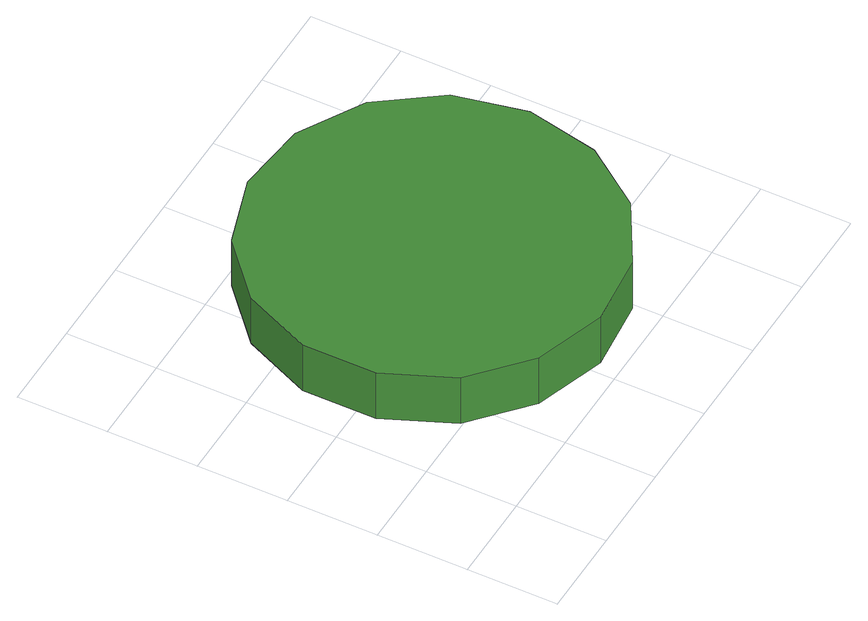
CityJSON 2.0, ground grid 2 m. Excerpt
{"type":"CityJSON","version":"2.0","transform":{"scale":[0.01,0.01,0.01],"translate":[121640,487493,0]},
"CityObjects":{
"tree1":{"type":"SolitaryVegetationObject","attributes":{"function":"something"},"geometry":[{"type":"MultiSurface","lod":"1","boundaries":[[[0,1,2,3,4,5,6,7,8,9,10,11,12,13,14]],[[15,16,17,18,19,20,21,22,23,24,25,26,27,28,29]],[[0,29,28,1]],[[1,28,27,2]],[[2,27,26,3]],[[3,26,25,4]],[[4,25,24,5]],[[5,24,23,6]],[[6,23,22,7]],[[7,22,21,8]],[[8,21,20,9]],[[9,20,19,10]],[[10,19,18,11]],[[11,18,17,12]],[[12,17,16,13]],[[13,16,15,14]],[[14,15,29,0]]]}]}
},
"vertices":[
[864,439,164],[830,599,164],[734,732,164],[591,814,164],[428,831,164],[272,781,164],[150,671,164],[83,521,164],[83,357,164],[150,206,164],[272,97,164],[428,46,164],[591,63,164],[734,145,164],[830,278,164],[830,278,39],[734,145,39],[591,63,39],[428,46,39],[272,97,39],[150,206,39],[83,357,39],[83,521,39],[150,671,39],[272,781,39],[428,831,39],[591,814,39],[734,732,39],[830,599,39],[864,439,39]
]}
